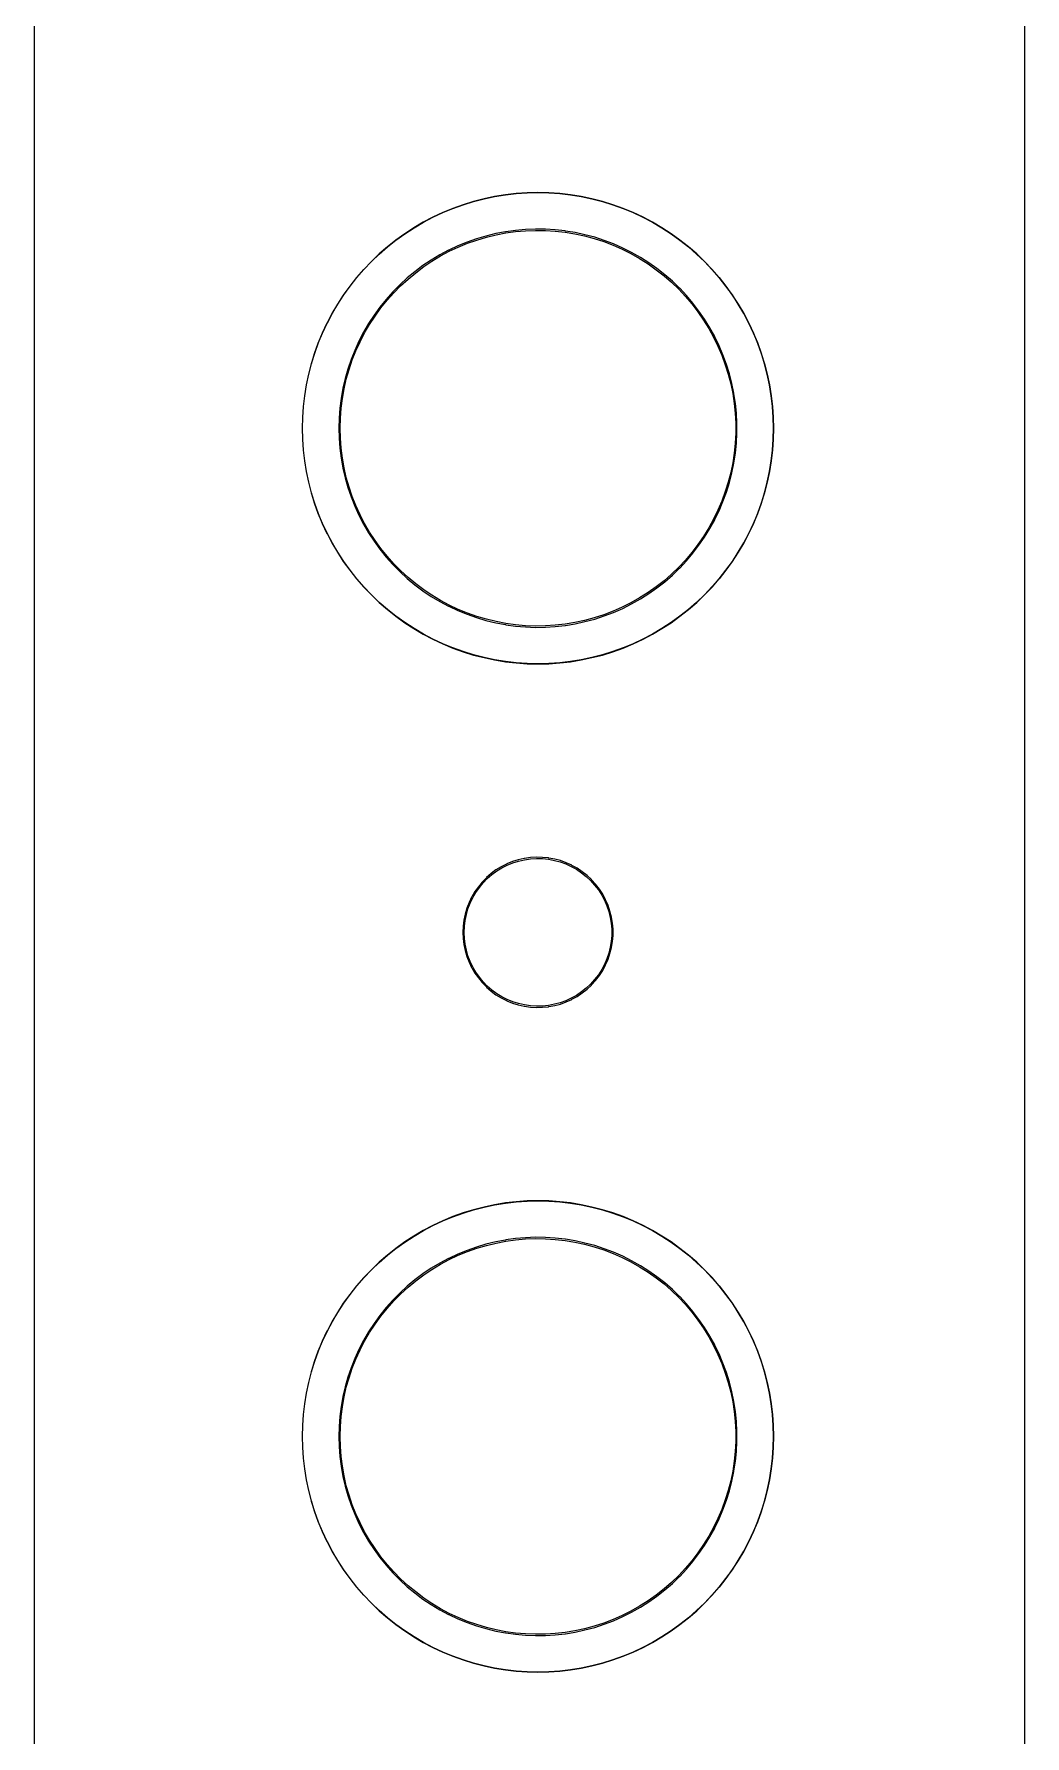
# Model space of a CAD drawing. Extents: x 1 to 21, y 9 to 138.
# Drawn here: x 1.27 to 21.25, y 67.56 to 101.86 of the extents above; entities that cross this region are included whole.
import ezdxf

# ---------------------------------------------------------------- set-up
doc = ezdxf.new("R2010")
doc.units = 0

msp = doc.modelspace()

# ---------------------------------------------------------------- linework, layer by layer
at = {"color": 5, "true_color": 0x0000ff}
msp.add_polyline3d([(21.24964, 9.25322, 0), (21.24964, 137.75436, 0), (1.27, 137.75436, 0), (1.27, 9.25322, 0), (21.24964, 9.25322, 0)], close=True, dxfattribs=at)
at = {"color": 34, "true_color": 0x008000}
for points in [[(1.27, 9.25322, 0), (21.24964, 9.25322, 0), (21.24964, 137.75436, 0), (1.27, 137.75436, 0), (1.27, 9.25322, 0)], [(11.21156, 98.65995, 0), (10.99058, 98.64471, 0), (10.77468, 98.61931, 0), (10.77428, 98.61924, 0), (10.55625, 98.58375, 0), (10.55624, 98.58375, 0), (10.55584, 98.58368, 0), (10.34248, 98.53796, 0), (10.12912, 98.48462, 0), (9.92084, 98.41858, 0), (9.71256, 98.34492, 0), (9.5119, 98.2611, 0), (9.31124, 98.16712, 0), (9.31089, 98.16694, 0), (9.11785, 98.06534, 0), (8.92989, 97.95358, 0), (8.74447, 97.8342, 0), (8.56667, 97.70466, 0), (8.39395, 97.57004, 0), (8.22885, 97.42526, 0), (8.07137, 97.27286, 0), (8.07109, 97.27258, 0), (7.91869, 97.1151, 0), (7.77391, 96.95, 0), (7.63929, 96.77728, 0), (7.50975, 96.59948, 0), (7.39037, 96.41406, 0), (7.27861, 96.2261, 0), (7.27843, 96.22575, 0), (7.17701, 96.03306, 0), (7.17683, 96.03271, 0), (7.08285, 95.83205, 0), (6.99903, 95.63139, 0), (6.92537, 95.42311, 0), (6.85933, 95.21483, 0), (6.80599, 95.00147, 0), (6.76027, 94.78811, 0), (6.76021, 94.78772, 0), (6.76021, 94.7877, 0), (6.72471, 94.56967, 0), (6.72465, 94.56928, 0), (6.69924, 94.35338, 0), (6.68401, 94.13239, 0), (6.67893, 93.91395, 0), (6.68401, 93.69552, 0), (6.69924, 93.47453, 0), (6.72465, 93.25864, 0), (6.72471, 93.25824, 0), (6.76027, 93.0398, 0), (6.80599, 92.82644, 0), (6.85933, 92.61308, 0), (6.92537, 92.4048, 0), (6.99903, 92.19652, 0), (7.08285, 91.99586, 0), (7.17683, 91.7952, 0), (7.17701, 91.79485, 0), (7.27861, 91.60181, 0), (7.39037, 91.41385, 0), (7.50975, 91.22843, 0), (7.63929, 91.05063, 0), (7.77391, 90.87791, 0), (7.91869, 90.71281, 0), (8.07109, 90.55533, 0), (8.07137, 90.55505, 0), (8.22885, 90.40265, 0), (8.39395, 90.25787, 0), (8.56667, 90.12325, 0), (8.74447, 89.99371, 0), (8.92989, 89.87433, 0), (9.11785, 89.76257, 0), (9.31089, 89.66097, 0), (9.31124, 89.66079, 0), (9.5119, 89.56681, 0), (9.71256, 89.48299, 0), (9.92084, 89.40933, 0), (10.12912, 89.34329, 0), (10.34248, 89.28995, 0), (10.55584, 89.24423, 0), (10.55624, 89.24416, 0), (10.55625, 89.24416, 0), (10.77428, 89.20867, 0), (10.77468, 89.20861, 0), (10.99058, 89.1832, 0), (11.21156, 89.16797, 0), (11.43, 89.16288, 0), (11.64844, 89.16797, 0), (11.86942, 89.1832, 0), (12.08532, 89.20861, 0), (12.08571, 89.20867, 0), (12.30374, 89.24416, 0), (12.30375, 89.24416, 0), (12.30415, 89.24423, 0), (12.51751, 89.28995, 0), (12.73087, 89.34329, 0), (12.93915, 89.40933, 0), (13.14743, 89.48299, 0), (13.34809, 89.56681, 0), (13.54875, 89.66079, 0), (13.5491, 89.66097, 0), (13.74214, 89.76257, 0), (13.9301, 89.87433, 0), (14.11552, 89.99371, 0), (14.29332, 90.12325, 0), (14.46604, 90.25787, 0), (14.63114, 90.40265, 0), (14.78862, 90.55505, 0), (14.7889, 90.55533, 0), (14.9413, 90.71281, 0), (15.08608, 90.87791, 0), (15.2207, 91.05063, 0), (15.35024, 91.22843, 0), (15.46962, 91.41385, 0), (15.58138, 91.60181, 0), (15.68298, 91.79485, 0), (15.68316, 91.7952, 0), (15.77714, 91.99586, 0), (15.86096, 92.19652, 0), (15.93462, 92.4048, 0), (16.00066, 92.61308, 0), (16.05399, 92.82644, 0), (16.09972, 93.0398, 0), (16.09978, 93.04019, 0), (16.09978, 93.04021, 0), (16.13528, 93.25824, 0), (16.13535, 93.25864, 0), (16.16075, 93.47453, 0), (16.17598, 93.69552, 0), (16.18106, 93.91395, 0), (16.17598, 94.13239, 0), (16.16075, 94.35338, 0), (16.13535, 94.56928, 0), (16.13528, 94.56967, 0), (16.09978, 94.7877, 0), (16.09978, 94.78772, 0), (16.09972, 94.78811, 0), (16.05407, 95.00108, 0), (16.05399, 95.00147, 0), (16.00066, 95.21483, 0), (15.93462, 95.42311, 0), (15.86096, 95.63139, 0), (15.77714, 95.83205, 0), (15.68316, 96.03271, 0), (15.68298, 96.03306, 0), (15.58156, 96.22575, 0), (15.58138, 96.2261, 0), (15.46962, 96.41406, 0), (15.35024, 96.59948, 0), (15.2207, 96.77728, 0), (15.08608, 96.95, 0), (14.9413, 97.1151, 0), (14.7889, 97.27258, 0), (14.78862, 97.27286, 0), (14.63114, 97.42526, 0), (14.46604, 97.57004, 0), (14.29332, 97.70466, 0), (14.11552, 97.8342, 0), (13.9301, 97.95358, 0), (13.74214, 98.06534, 0), (13.5491, 98.16694, 0), (13.54875, 98.16712, 0), (13.34809, 98.2611, 0), (13.14743, 98.34492, 0), (12.93915, 98.41858, 0), (12.73087, 98.48462, 0), (12.51751, 98.53796, 0), (12.30415, 98.58368, 0), (12.30375, 98.58375, 0), (12.30374, 98.58375, 0), (12.08571, 98.61924, 0), (12.08532, 98.61931, 0), (11.86942, 98.64471, 0), (11.64844, 98.65995, 0), (11.43, 98.66503, 0), (11.21156, 98.65995, 0)], [(11.86942, 89.18575, 0), (11.64844, 89.17051, 0), (11.43, 89.16543, 0), (11.21156, 89.17051, 0), (10.99058, 89.18575, 0), (10.77468, 89.21115, 0), (10.77466, 89.21115, 0), (10.55663, 89.24664, 0), (10.34327, 89.29236, 0), (10.12991, 89.3457, 0), (9.92163, 89.41174, 0), (9.71335, 89.4854, 0), (9.51268, 89.56922, 0), (9.31203, 89.6632, 0), (9.11933, 89.76462, 0), (8.93138, 89.87638, 0), (8.74596, 89.99576, 0), (8.56816, 90.1253, 0), (8.39544, 90.25992, 0), (8.23034, 90.4047, 0), (8.073, 90.55696, 0), (7.92074, 90.7143, 0), (7.77596, 90.8794, 0), (7.64134, 91.05212, 0), (7.5118, 91.22992, 0), (7.39242, 91.41534, 0), (7.28066, 91.6033, 0), (7.17924, 91.79599, 0), (7.08526, 91.99665, 0), (7.00144, 92.19731, 0), (6.92778, 92.40559, 0), (6.86174, 92.61387, 0), (6.8084, 92.82723, 0), (6.76268, 93.04059, 0), (6.72718, 93.25864, 0), (6.70178, 93.47453, 0), (6.68655, 93.69552, 0), (6.68147, 93.91395, 0), (6.68655, 94.13239, 0), (6.70178, 94.35338, 0), (6.72717, 94.56917, 0), (6.76268, 94.78732, 0), (6.8084, 95.00068, 0), (6.86174, 95.21404, 0), (6.92778, 95.42232, 0), (7.00144, 95.6306, 0), (7.08526, 95.83126, 0), (7.17921, 96.03185, 0), (7.28066, 96.22461, 0), (7.39242, 96.41257, 0), (7.5118, 96.59799, 0), (7.64134, 96.77579, 0), (7.77596, 96.94851, 0), (7.92074, 97.11361, 0), (8.073, 97.27095, 0), (8.23034, 97.42321, 0), (8.39544, 97.56799, 0), (8.56816, 97.70261, 0), (8.74596, 97.83215, 0), (8.93138, 97.95153, 0), (9.11933, 98.06329, 0), (9.31203, 98.16471, 0), (9.51268, 98.25869, 0), (9.71335, 98.34251, 0), (9.92163, 98.41617, 0), (10.12991, 98.48221, 0), (10.34327, 98.53555, 0), (10.55663, 98.58127, 0), (10.77466, 98.61676, 0), (10.77468, 98.61676, 0), (10.99058, 98.64217, 0), (11.21156, 98.6574, 0), (11.43, 98.66249, 0), (11.64844, 98.6574, 0), (11.86942, 98.64217, 0), (12.08532, 98.61676, 0), (12.08533, 98.61676, 0), (12.30336, 98.58127, 0), (12.51672, 98.53555, 0), (12.73008, 98.48221, 0), (12.93836, 98.41617, 0), (13.14664, 98.34251, 0), (13.3473, 98.25869, 0), (13.54789, 98.16474, 0), (13.74065, 98.06329, 0), (13.92861, 97.95153, 0), (14.11403, 97.83215, 0), (14.29183, 97.70261, 0), (14.46455, 97.56799, 0), (14.62965, 97.42321, 0), (14.78699, 97.27095, 0), (14.93925, 97.11361, 0), (15.08403, 96.94851, 0), (15.21865, 96.77579, 0), (15.34819, 96.59799, 0), (15.46757, 96.41257, 0), (15.57933, 96.22461, 0), (15.68078, 96.03185, 0), (15.77473, 95.83126, 0), (15.85855, 95.6306, 0), (15.93221, 95.42232, 0), (15.99825, 95.21404, 0), (16.05159, 95.00068, 0), (16.09731, 94.78732, 0), (16.1328, 94.56928, 0), (16.1582, 94.35338, 0), (16.17345, 94.13239, 0), (16.17852, 93.91395, 0), (16.17345, 93.69552, 0), (16.1582, 93.47453, 0), (16.1328, 93.25864, 0), (16.1328, 93.25862, 0), (16.09731, 93.04059, 0), (16.05159, 92.82723, 0), (15.99825, 92.61387, 0), (15.93221, 92.40559, 0), (15.85855, 92.19731, 0), (15.77473, 91.99665, 0), (15.68075, 91.79599, 0), (15.57933, 91.6033, 0), (15.46757, 91.41534, 0), (15.34819, 91.22992, 0), (15.21865, 91.05212, 0), (15.08403, 90.8794, 0), (14.93925, 90.7143, 0), (14.78699, 90.55696, 0), (14.62965, 90.4047, 0), (14.46455, 90.25992, 0), (14.29183, 90.1253, 0), (14.11403, 89.99576, 0), (13.92861, 89.87638, 0), (13.74065, 89.76462, 0), (13.54789, 89.66317, 0), (13.3473, 89.56922, 0), (13.14664, 89.4854, 0), (12.93836, 89.41174, 0), (12.73008, 89.3457, 0), (12.51672, 89.29236, 0), (12.30336, 89.24664, 0), (12.08533, 89.21115, 0), (12.08532, 89.21115, 0), (11.86942, 89.18575, 0)], [(11.17854, 97.91953, 0), (10.97788, 97.90175, 0), (10.77976, 97.87381, 0), (10.77583, 97.87319, 0), (10.57771, 97.83509, 0), (10.38213, 97.78683, 0), (10.18909, 97.73095, 0), (10.00113, 97.66491, 0), (9.81317, 97.58871, 0), (9.63283, 97.50235, 0), (9.62928, 97.50055, 0), (9.45149, 97.40657, 0), (9.27877, 97.30243, 0), (9.11112, 97.19067, 0), (8.95111, 97.06875, 0), (8.79617, 96.94175, 0), (8.64631, 96.80459, 0), (8.6435, 96.80178, 0), (8.5038, 96.65954, 0), (8.36918, 96.50968, 0), (8.24217, 96.3522, 0), (8.12534, 96.18964, 0), (8.01612, 96.022, 0), (7.91452, 95.84928, 0), (7.82054, 95.66894, 0), (7.81874, 95.6654, 0), (7.73746, 95.48252, 0), (7.66126, 95.2971, 0), (7.59776, 95.1066, 0), (7.54188, 94.91356, 0), (7.4987, 94.71798, 0), (7.46314, 94.51986, 0), (7.46252, 94.51593, 0), (7.43712, 94.31528, 0), (7.42188, 94.11461, 0), (7.41679, 93.91395, 0), (7.42188, 93.71329, 0), (7.43712, 93.51263, 0), (7.46252, 93.31198, 0), (7.46314, 93.30805, 0), (7.4987, 93.10993, 0), (7.54188, 92.91435, 0), (7.59776, 92.72131, 0), (7.66126, 92.53081, 0), (7.73746, 92.34539, 0), (7.81874, 92.16251, 0), (7.82054, 92.15897, 0), (7.91452, 91.97863, 0), (8.01612, 91.80591, 0), (8.12534, 91.63827, 0), (8.24217, 91.47571, 0), (8.36918, 91.31823, 0), (8.5038, 91.16837, 0), (8.6435, 91.02613, 0), (8.64631, 91.02332, 0), (8.79617, 90.88616, 0), (8.95111, 90.75916, 0), (9.11112, 90.63724, 0), (9.27877, 90.52548, 0), (9.45149, 90.42134, 0), (9.62928, 90.32736, 0), (9.63283, 90.32556, 0), (9.81317, 90.2392, 0), (10.00113, 90.163, 0), (10.18909, 90.09696, 0), (10.38213, 90.04108, 0), (10.57771, 89.99282, 0), (10.77583, 89.95472, 0), (10.77976, 89.9541, 0), (10.97788, 89.92616, 0), (11.17854, 89.90838, 0), (11.3792, 89.90076, 0), (11.57986, 89.9033, 0), (11.78052, 89.916, 0), (11.98118, 89.93886, 0), (11.9851, 89.93948, 0), (12.18322, 89.9725, 0), (12.3788, 90.01568, 0), (12.57438, 90.06648, 0), (12.76488, 90.12998, 0), (12.95284, 90.2011, 0), (13.13826, 90.28238, 0), (13.31606, 90.37128, 0), (13.3196, 90.37308, 0), (13.49486, 90.47214, 0), (13.66504, 90.58136, 0), (13.83014, 90.6982, 0), (13.98762, 90.82012, 0), (14.14002, 90.9522, 0), (14.2848, 91.0919, 0), (14.28761, 91.09471, 0), (14.42477, 91.24203, 0), (14.55431, 91.39443, 0), (14.67623, 91.55445, 0), (14.79053, 91.71955, 0), (14.89721, 91.89227, 0), (14.99373, 92.06753, 0), (14.99553, 92.07107, 0), (15.08189, 92.25141, 0), (15.16063, 92.43683, 0), (15.23175, 92.62733, 0), (15.29017, 92.81783, 0), (15.34097, 93.01341, 0), (15.38161, 93.20899, 0), (15.38224, 93.21292, 0), (15.41271, 93.41358, 0), (15.43303, 93.6117, 0), (15.4432, 93.81236, 0), (15.4432, 94.01556, 0), (15.43303, 94.21622, 0), (15.41271, 94.41434, 0), (15.38224, 94.615, 0), (15.38161, 94.61892, 0), (15.34097, 94.8145, 0), (15.29017, 95.01008, 0), (15.23175, 95.20058, 0), (15.16063, 95.39108, 0), (15.08189, 95.5765, 0), (14.99553, 95.75684, 0), (14.99373, 95.76038, 0), (14.89721, 95.93564, 0), (14.79053, 96.10836, 0), (14.67623, 96.27346, 0), (14.55431, 96.43348, 0), (14.42477, 96.58588, 0), (14.28761, 96.7332, 0), (14.2848, 96.73601, 0), (14.14002, 96.87571, 0), (13.98762, 97.00779, 0), (13.83014, 97.12971, 0), (13.66504, 97.24655, 0), (13.49486, 97.35577, 0), (13.3196, 97.45483, 0), (13.31606, 97.45663, 0), (13.13826, 97.54553, 0), (12.95284, 97.62681, 0), (12.76488, 97.69793, 0), (12.57438, 97.76143, 0), (12.3788, 97.81223, 0), (12.18322, 97.85541, 0), (11.9851, 97.88843, 0), (11.98118, 97.88906, 0), (11.78052, 97.91191, 0), (11.57986, 97.92461, 0), (11.3792, 97.92716, 0), (11.17854, 97.91953, 0)], [(11.78052, 89.9414, 0), (11.57986, 89.9287, 0), (11.3792, 89.92615, 0), (11.17854, 89.93377, 0), (10.97788, 89.95156, 0), (10.78237, 89.97912, 0), (10.58556, 90.01697, 0), (10.38998, 90.06523, 0), (10.19694, 90.12111, 0), (10.00897, 90.18715, 0), (9.82102, 90.26335, 0), (9.64211, 90.34903, 0), (9.46641, 90.44189, 0), (9.29369, 90.54603, 0), (9.12606, 90.65779, 0), (8.96604, 90.77971, 0), (8.8111, 90.90671, 0), (8.66182, 91.04333, 0), (8.52435, 91.1833, 0), (8.38973, 91.33316, 0), (8.26273, 91.49064, 0), (8.14589, 91.6532, 0), (8.03667, 91.82084, 0), (7.93507, 91.99356, 0), (7.84263, 92.17094, 0), (7.76161, 92.35324, 0), (7.68541, 92.53866, 0), (7.62191, 92.72916, 0), (7.56603, 92.9222, 0), (7.52285, 93.11778, 0), (7.48771, 93.31356, 0), (7.46252, 93.51263, 0), (7.44728, 93.71329, 0), (7.44219, 93.91395, 0), (7.44728, 94.11461, 0), (7.46252, 94.31528, 0), (7.48771, 94.51435, 0), (7.52285, 94.71013, 0), (7.56603, 94.90571, 0), (7.62191, 95.09875, 0), (7.68541, 95.28925, 0), (7.76161, 95.47467, 0), (7.84263, 95.65697, 0), (7.93507, 95.83435, 0), (8.03667, 96.00707, 0), (8.14589, 96.17471, 0), (8.26273, 96.33727, 0), (8.38973, 96.49475, 0), (8.52435, 96.64461, 0), (8.66182, 96.78458, 0), (8.8111, 96.9212, 0), (8.96604, 97.0482, 0), (9.12606, 97.17012, 0), (9.29369, 97.28188, 0), (9.46641, 97.38602, 0), (9.64211, 97.47888, 0), (9.82102, 97.56456, 0), (10.00897, 97.64076, 0), (10.19694, 97.7068, 0), (10.38998, 97.76268, 0), (10.58556, 97.81094, 0), (10.78218, 97.84875, 0), (10.97788, 97.87636, 0), (11.17854, 97.89414, 0), (11.3792, 97.90176, 0), (11.57986, 97.89922, 0), (11.78052, 97.88651, 0), (11.98052, 97.86374, 0), (12.17537, 97.83126, 0), (12.37095, 97.78808, 0), (12.56653, 97.73728, 0), (12.75703, 97.67378, 0), (12.94499, 97.60266, 0), (13.13041, 97.52138, 0), (13.30513, 97.43402, 0), (13.47993, 97.33522, 0), (13.65011, 97.226, 0), (13.81521, 97.10916, 0), (13.97269, 96.98724, 0), (14.12509, 96.85516, 0), (14.26796, 96.7173, 0), (14.40422, 96.57095, 0), (14.53376, 96.41855, 0), (14.65568, 96.25853, 0), (14.76998, 96.09343, 0), (14.87666, 95.92071, 0), (14.97238, 95.74691, 0), (15.05774, 95.56865, 0), (15.13648, 95.38323, 0), (15.2076, 95.19273, 0), (15.26602, 95.00223, 0), (15.31682, 94.80665, 0), (15.35734, 94.61166, 0), (15.38731, 94.41434, 0), (15.40763, 94.21622, 0), (15.4178, 94.01556, 0), (15.4178, 93.81236, 0), (15.40763, 93.6117, 0), (15.38731, 93.41358, 0), (15.35733, 93.21622, 0), (15.31682, 93.02126, 0), (15.26602, 92.82568, 0), (15.2076, 92.63518, 0), (15.13648, 92.44468, 0), (15.05774, 92.25926, 0), (14.97238, 92.081, 0), (14.87666, 91.9072, 0), (14.76998, 91.73448, 0), (14.65568, 91.56938, 0), (14.53376, 91.40936, 0), (14.40422, 91.25696, 0), (14.26796, 91.11061, 0), (14.12509, 90.97275, 0), (13.97269, 90.84067, 0), (13.81521, 90.71875, 0), (13.65011, 90.60191, 0), (13.47993, 90.49269, 0), (13.30513, 90.39389, 0), (13.13041, 90.30653, 0), (12.94499, 90.22525, 0), (12.75703, 90.15413, 0), (12.56653, 90.09063, 0), (12.37095, 90.03983, 0), (12.17537, 89.99665, 0), (11.98052, 89.96417, 0), (11.78052, 89.9414, 0)], [(11.2776, 85.26018, 0), (11.15567, 85.24239, 0), (11.15175, 85.24177, 0), (11.03237, 85.21383, 0), (10.91553, 85.17827, 0), (10.80123, 85.13255, 0), (10.79769, 85.13075, 0), (10.68847, 85.07487, 0), (10.58433, 85.01137, 0), (10.48781, 84.93771, 0), (10.39383, 84.85643, 0), (10.39101, 84.85362, 0), (10.391, 84.8536, 0), (10.30466, 84.76726, 0), (10.22846, 84.67328, 0), (10.15734, 84.57422, 0), (10.09384, 84.46754, 0), (10.09204, 84.464, 0), (10.04124, 84.35224, 0), (9.99552, 84.23794, 0), (9.9625, 84.1211, 0), (9.93709, 84.00172, 0), (9.93648, 83.9978, 0), (9.92123, 83.87587, 0), (9.91616, 83.75395, 0), (9.92123, 83.63204, 0), (9.93648, 83.51011, 0), (9.93709, 83.50619, 0), (9.9625, 83.38681, 0), (9.99552, 83.26997, 0), (10.04124, 83.15567, 0), (10.09204, 83.04391, 0), (10.09384, 83.04037, 0), (10.15734, 82.93369, 0), (10.22846, 82.83463, 0), (10.30466, 82.74065, 0), (10.391, 82.65431, 0), (10.39101, 82.65429, 0), (10.39383, 82.65148, 0), (10.48781, 82.5702, 0), (10.58433, 82.49654, 0), (10.68847, 82.43304, 0), (10.79769, 82.37716, 0), (10.80123, 82.37536, 0), (10.91553, 82.32964, 0), (11.03237, 82.29407, 0), (11.15175, 82.26613, 0), (11.15567, 82.26551, 0), (11.2776, 82.24773, 0), (11.39952, 82.24012, 0), (11.52144, 82.24266, 0), (11.64336, 82.25536, 0), (11.64728, 82.25597, 0), (11.7692, 82.27884, 0), (11.88604, 82.30932, 0), (12.00034, 82.3525, 0), (12.1121, 82.4033, 0), (12.11564, 82.4051, 0), (12.22232, 82.46352, 0), (12.32392, 82.5321, 0), (12.42044, 82.6083, 0), (12.50934, 82.69212, 0), (12.51215, 82.69493, 0), (12.59343, 82.78637, 0), (12.66963, 82.88289, 0), (12.73567, 82.98703, 0), (12.79155, 83.09625, 0), (12.79335, 83.09979, 0), (12.84415, 83.21155, 0), (12.88225, 83.32585, 0), (12.91273, 83.44522, 0), (12.93305, 83.56715, 0), (12.93368, 83.57107, 0), (12.94384, 83.693, 0), (12.94384, 83.81491, 0), (12.93368, 83.93684, 0), (12.93305, 83.94076, 0), (12.91273, 84.06268, 0), (12.88225, 84.18206, 0), (12.84415, 84.29636, 0), (12.79335, 84.40812, 0), (12.79155, 84.41166, 0), (12.73567, 84.52088, 0), (12.66963, 84.62502, 0), (12.59343, 84.72154, 0), (12.51215, 84.81298, 0), (12.50934, 84.81579, 0), (12.42044, 84.89961, 0), (12.32392, 84.97581, 0), (12.22232, 85.04439, 0), (12.11564, 85.10281, 0), (12.1121, 85.10461, 0), (12.00034, 85.15541, 0), (11.88604, 85.19859, 0), (11.7692, 85.22907, 0), (11.64728, 85.25193, 0), (11.64336, 85.25255, 0), (11.52144, 85.26525, 0), (11.39952, 85.2678, 0), (11.2776, 85.26018, 0)], [(11.64196, 82.2806, 0), (11.52144, 82.26805, 0), (11.39952, 82.26551, 0), (11.2776, 82.27312, 0), (11.15907, 82.29041, 0), (11.04022, 82.31823, 0), (10.92338, 82.35379, 0), (10.80918, 82.39947, 0), (10.7034, 82.45359, 0), (10.59926, 82.51709, 0), (10.50274, 82.59075, 0), (10.40875, 82.67203, 0), (10.32517, 82.75562, 0), (10.24901, 82.84956, 0), (10.17789, 82.94862, 0), (10.1152, 83.05394, 0), (10.06539, 83.16352, 0), (10.01967, 83.27782, 0), (9.98664, 83.39466, 0), (9.96159, 83.51243, 0), (9.94664, 83.63204, 0), (9.94156, 83.75395, 0), (9.94664, 83.87587, 0), (9.96159, 83.99545, 0), (9.98664, 84.11325, 0), (10.01967, 84.23009, 0), (10.06539, 84.34439, 0), (10.1152, 84.45397, 0), (10.17789, 84.55929, 0), (10.24901, 84.65835, 0), (10.32521, 84.75233, 0), (10.40875, 84.83588, 0), (10.50274, 84.91716, 0), (10.59926, 84.99082, 0), (10.7034, 85.05432, 0), (10.80918, 85.10844, 0), (10.92338, 85.15412, 0), (11.04022, 85.18968, 0), (11.15907, 85.2175, 0), (11.2776, 85.23478, 0), (11.39952, 85.2424, 0), (11.52144, 85.23986, 0), (11.64196, 85.22731, 0), (11.76135, 85.20492, 0), (11.87819, 85.17444, 0), (11.99249, 85.13126, 0), (12.10276, 85.08114, 0), (12.20739, 85.02384, 0), (12.30899, 84.95526, 0), (12.40551, 84.87906, 0), (12.49248, 84.79706, 0), (12.57288, 84.70661, 0), (12.64908, 84.61009, 0), (12.71512, 84.50595, 0), (12.76929, 84.40007, 0), (12.82, 84.28851, 0), (12.8581, 84.17421, 0), (12.88858, 84.05483, 0), (12.90831, 83.93642, 0), (12.91843, 83.81491, 0), (12.91843, 83.693, 0), (12.90831, 83.57149, 0), (12.88858, 83.45308, 0), (12.8581, 83.33369, 0), (12.82, 83.21939, 0), (12.76929, 83.10784, 0), (12.71512, 83.00196, 0), (12.64908, 82.89782, 0), (12.57288, 82.8013, 0), (12.49248, 82.71085, 0), (12.40551, 82.62885, 0), (12.30899, 82.55265, 0), (12.20739, 82.48407, 0), (12.10266, 82.42672, 0), (11.99249, 82.37665, 0), (11.87819, 82.33347, 0), (11.76135, 82.30298, 0), (11.64196, 82.2806, 0)], [(11.21156, 78.33995, 0), (10.99058, 78.32471, 0), (10.77468, 78.2993, 0), (10.77428, 78.29924, 0), (10.55625, 78.26375, 0), (10.55624, 78.26375, 0), (10.55584, 78.26367, 0), (10.34248, 78.21796, 0), (10.12912, 78.16462, 0), (9.92084, 78.09858, 0), (9.71256, 78.02491, 0), (9.5119, 77.9411, 0), (9.31124, 77.84712, 0), (9.31089, 77.84694, 0), (9.11785, 77.74534, 0), (8.92989, 77.63357, 0), (8.74447, 77.5142, 0), (8.56667, 77.38466, 0), (8.39395, 77.25004, 0), (8.22885, 77.10526, 0), (8.07137, 76.95286, 0), (8.07109, 76.95258, 0), (7.91869, 76.7951, 0), (7.77391, 76.63, 0), (7.63929, 76.45728, 0), (7.50975, 76.27948, 0), (7.39037, 76.09406, 0), (7.27861, 75.90609, 0), (7.27843, 75.90575, 0), (7.17701, 75.71306, 0), (7.17683, 75.71271, 0), (7.08285, 75.51205, 0), (6.99903, 75.31139, 0), (6.92537, 75.10311, 0), (6.85933, 74.89483, 0), (6.80599, 74.68147, 0), (6.76027, 74.46811, 0), (6.76021, 74.46772, 0), (6.76021, 74.46769, 0), (6.72471, 74.24966, 0), (6.72465, 74.24928, 0), (6.69924, 74.03337, 0), (6.68401, 73.8124, 0), (6.67893, 73.59396, 0), (6.68401, 73.37551, 0), (6.69924, 73.15454, 0), (6.72465, 72.93863, 0), (6.72471, 72.93823, 0), (6.76027, 72.7198, 0), (6.80599, 72.50644, 0), (6.85933, 72.29308, 0), (6.92537, 72.0848, 0), (6.99903, 71.87652, 0), (7.08285, 71.67586, 0), (7.17683, 71.4752, 0), (7.17701, 71.47485, 0), (7.27861, 71.2818, 0), (7.39037, 71.09385, 0), (7.50975, 70.90843, 0), (7.63929, 70.73063, 0), (7.77391, 70.55791, 0), (7.91869, 70.39281, 0), (7.91897, 70.39252, 0), (8.07109, 70.23533, 0), (8.07137, 70.23505, 0), (8.22885, 70.08265, 0), (8.39395, 69.93787, 0), (8.56667, 69.80325, 0), (8.74447, 69.67371, 0), (8.92989, 69.55432, 0), (9.11785, 69.44257, 0), (9.31089, 69.34097, 0), (9.31124, 69.34079, 0), (9.5119, 69.24681, 0), (9.71256, 69.16298, 0), (9.92084, 69.08933, 0), (10.12912, 69.02329, 0), (10.34248, 68.96995, 0), (10.55584, 68.92422, 0), (10.55624, 68.92416, 0), (10.55625, 68.92416, 0), (10.77428, 68.88867, 0), (10.77468, 68.88861, 0), (10.99058, 68.8632, 0), (11.21156, 68.84796, 0), (11.43, 68.84287, 0), (11.64844, 68.84796, 0), (11.86942, 68.8632, 0), (12.08532, 68.88861, 0), (12.08571, 68.88867, 0), (12.30374, 68.92416, 0), (12.30375, 68.92416, 0), (12.30415, 68.92422, 0), (12.51751, 68.96995, 0), (12.73087, 69.02329, 0), (12.93915, 69.08933, 0), (13.14743, 69.16298, 0), (13.34809, 69.24681, 0), (13.54875, 69.34079, 0), (13.5491, 69.34097, 0), (13.74214, 69.44257, 0), (13.9301, 69.55432, 0), (14.11552, 69.67371, 0), (14.29332, 69.80325, 0), (14.46604, 69.93787, 0), (14.63114, 70.08265, 0), (14.78862, 70.23505, 0), (14.7889, 70.23533, 0), (14.94102, 70.39252, 0), (14.9413, 70.39281, 0), (15.08608, 70.55791, 0), (15.2207, 70.73063, 0), (15.35024, 70.90843, 0), (15.46962, 71.09385, 0), (15.58138, 71.2818, 0), (15.68298, 71.47485, 0), (15.68316, 71.4752, 0), (15.77714, 71.67586, 0), (15.86096, 71.87652, 0), (15.93462, 72.0848, 0), (16.00066, 72.29308, 0), (16.05399, 72.50644, 0), (16.09972, 72.7198, 0), (16.09978, 72.72019, 0), (16.09978, 72.7202, 0), (16.13528, 72.93823, 0), (16.13535, 72.93863, 0), (16.16075, 73.15454, 0), (16.17598, 73.37551, 0), (16.18106, 73.59396, 0), (16.17598, 73.8124, 0), (16.16075, 74.03337, 0), (16.13535, 74.24928, 0), (16.13528, 74.24966, 0), (16.09978, 74.46769, 0), (16.09978, 74.46772, 0), (16.09972, 74.46811, 0), (16.05399, 74.68147, 0), (16.00066, 74.89483, 0), (15.93462, 75.10311, 0), (15.86096, 75.31139, 0), (15.77714, 75.51205, 0), (15.68316, 75.71271, 0), (15.68298, 75.71306, 0), (15.58156, 75.90575, 0), (15.58138, 75.90609, 0), (15.46962, 76.09406, 0), (15.35024, 76.27948, 0), (15.2207, 76.45728, 0), (15.08608, 76.63, 0), (14.9413, 76.7951, 0), (14.7889, 76.95258, 0), (14.78862, 76.95286, 0), (14.63114, 77.10526, 0), (14.46604, 77.25004, 0), (14.29332, 77.38466, 0), (14.11552, 77.5142, 0), (13.9301, 77.63357, 0), (13.74214, 77.74534, 0), (13.5491, 77.84694, 0), (13.54875, 77.84712, 0), (13.34809, 77.9411, 0), (13.14743, 78.02491, 0), (12.93915, 78.09858, 0), (12.73087, 78.16462, 0), (12.51751, 78.21796, 0), (12.30415, 78.26367, 0), (12.30375, 78.26375, 0), (12.30374, 78.26375, 0), (12.08571, 78.29924, 0), (12.08532, 78.2993, 0), (11.86942, 78.32471, 0), (11.64844, 78.33995, 0), (11.43, 78.34502, 0), (11.21156, 78.33995, 0)], [(11.86942, 68.86574, 0), (11.64844, 68.85051, 0), (11.43, 68.84542, 0), (11.21156, 68.85051, 0), (10.99058, 68.86574, 0), (10.77468, 68.89115, 0), (10.77466, 68.89115, 0), (10.55663, 68.92664, 0), (10.34327, 68.97235, 0), (10.12991, 69.0257, 0), (9.92163, 69.09174, 0), (9.71335, 69.1654, 0), (9.51268, 69.24921, 0), (9.31203, 69.3432, 0), (9.11933, 69.44462, 0), (8.93138, 69.55638, 0), (8.74596, 69.67576, 0), (8.56816, 69.8053, 0), (8.39544, 69.93992, 0), (8.23034, 70.0847, 0), (8.07286, 70.2371, 0), (7.92074, 70.3943, 0), (7.77596, 70.5594, 0), (7.64134, 70.73211, 0), (7.5118, 70.90992, 0), (7.39242, 71.09533, 0), (7.28066, 71.2833, 0), (7.17924, 71.47599, 0), (7.08526, 71.67664, 0), (7.00144, 71.8773, 0), (6.92778, 72.08559, 0), (6.86174, 72.29387, 0), (6.8084, 72.50723, 0), (6.76268, 72.72059, 0), (6.72717, 72.93874, 0), (6.70178, 73.15454, 0), (6.68655, 73.37551, 0), (6.68147, 73.59396, 0), (6.68655, 73.8124, 0), (6.70178, 74.03337, 0), (6.72717, 74.24917, 0), (6.76268, 74.46732, 0), (6.8084, 74.68067, 0), (6.86174, 74.89404, 0), (6.92778, 75.10232, 0), (7.00144, 75.31059, 0), (7.08526, 75.51125, 0), (7.17916, 75.71176, 0), (7.28066, 75.90461, 0), (7.39242, 76.09256, 0), (7.5118, 76.27799, 0), (7.64134, 76.45578, 0), (7.77596, 76.62851, 0), (7.92074, 76.79361, 0), (8.07314, 76.95108, 0), (8.23034, 77.10321, 0), (8.39544, 77.24799, 0), (8.56816, 77.38261, 0), (8.74596, 77.51215, 0), (8.93138, 77.63153, 0), (9.11933, 77.74329, 0), (9.31203, 77.84471, 0), (9.51268, 77.93868, 0), (9.71335, 78.02251, 0), (9.92163, 78.09617, 0), (10.12991, 78.16221, 0), (10.34327, 78.21554, 0), (10.55663, 78.26127, 0), (10.77466, 78.29676, 0), (10.77468, 78.29676, 0), (10.99058, 78.32217, 0), (11.21156, 78.3374, 0), (11.43, 78.34249, 0), (11.64844, 78.3374, 0), (11.86942, 78.32217, 0), (12.08532, 78.29676, 0), (12.08533, 78.29676, 0), (12.30336, 78.26127, 0), (12.51672, 78.21554, 0), (12.73008, 78.16221, 0), (12.93836, 78.09617, 0), (13.14664, 78.02251, 0), (13.3473, 77.93868, 0), (13.54789, 77.84474, 0), (13.74065, 77.74329, 0), (13.92861, 77.63153, 0), (14.11403, 77.51215, 0), (14.29183, 77.38261, 0), (14.46455, 77.24799, 0), (14.62965, 77.10321, 0), (14.78685, 76.95108, 0), (14.93925, 76.79361, 0), (15.08403, 76.62851, 0), (15.21865, 76.45578, 0), (15.34819, 76.27799, 0), (15.46757, 76.09256, 0), (15.57933, 75.90461, 0), (15.68083, 75.71176, 0), (15.77473, 75.51125, 0), (15.85855, 75.31059, 0), (15.93221, 75.10232, 0), (15.99825, 74.89404, 0), (16.05159, 74.68067, 0), (16.09731, 74.46732, 0), (16.1328, 74.24928, 0), (16.1582, 74.03337, 0), (16.17345, 73.8124, 0), (16.17852, 73.59396, 0), (16.17345, 73.37551, 0), (16.1582, 73.15454, 0), (16.1328, 72.93863, 0), (16.1328, 72.93862, 0), (16.09731, 72.72059, 0), (16.05159, 72.50723, 0), (15.99825, 72.29387, 0), (15.93221, 72.08559, 0), (15.85855, 71.8773, 0), (15.77473, 71.67664, 0), (15.68075, 71.47599, 0), (15.57933, 71.2833, 0), (15.46757, 71.09533, 0), (15.34819, 70.90992, 0), (15.21865, 70.73211, 0), (15.08403, 70.5594, 0), (14.93925, 70.3943, 0), (14.78713, 70.2371, 0), (14.62965, 70.0847, 0), (14.46455, 69.93992, 0), (14.29183, 69.8053, 0), (14.11403, 69.67576, 0), (13.92861, 69.55638, 0), (13.74065, 69.44462, 0), (13.54789, 69.34317, 0), (13.3473, 69.24921, 0), (13.14664, 69.1654, 0), (12.93836, 69.09174, 0), (12.73008, 69.0257, 0), (12.51672, 68.97235, 0), (12.30336, 68.92664, 0), (12.08533, 68.89115, 0), (12.08532, 68.89115, 0), (11.86942, 68.86574, 0)], [(11.17854, 77.59953, 0), (10.97788, 77.58175, 0), (10.77976, 77.55381, 0), (10.77583, 77.55319, 0), (10.57771, 77.51509, 0), (10.38213, 77.46683, 0), (10.18909, 77.41095, 0), (10.00113, 77.34491, 0), (9.81317, 77.26871, 0), (9.63283, 77.18235, 0), (9.62928, 77.18055, 0), (9.45149, 77.08656, 0), (9.27877, 76.98242, 0), (9.11112, 76.87067, 0), (8.95111, 76.74875, 0), (8.79617, 76.62175, 0), (8.64631, 76.48459, 0), (8.6435, 76.48178, 0), (8.5038, 76.33954, 0), (8.36918, 76.18968, 0), (8.24217, 76.0322, 0), (8.12534, 75.86964, 0), (8.01612, 75.702, 0), (7.91452, 75.52928, 0), (7.82054, 75.34894, 0), (7.81874, 75.3454, 0), (7.73746, 75.16252, 0), (7.66126, 74.97709, 0), (7.59776, 74.7866, 0), (7.54188, 74.59356, 0), (7.4987, 74.39798, 0), (7.46314, 74.19986, 0), (7.46252, 74.19593, 0), (7.43712, 73.99527, 0), (7.42188, 73.79461, 0), (7.41679, 73.59396, 0), (7.42188, 73.3933, 0), (7.43712, 73.19264, 0), (7.46252, 72.99198, 0), (7.46314, 72.98805, 0), (7.4987, 72.78993, 0), (7.54188, 72.59435, 0), (7.59776, 72.4013, 0), (7.66126, 72.2108, 0), (7.73746, 72.02539, 0), (7.81874, 71.84251, 0), (7.82054, 71.83897, 0), (7.91452, 71.65863, 0), (8.01612, 71.48591, 0), (8.12534, 71.31827, 0), (8.24217, 71.15571, 0), (8.36918, 70.99823, 0), (8.5038, 70.84837, 0), (8.6435, 70.70613, 0), (8.64631, 70.70332, 0), (8.79617, 70.56616, 0), (8.95111, 70.43916, 0), (9.11112, 70.31724, 0), (9.27877, 70.20547, 0), (9.45149, 70.10133, 0), (9.62928, 70.00736, 0), (9.63283, 70.00556, 0), (9.81317, 69.9192, 0), (10.00113, 69.843, 0), (10.18909, 69.77696, 0), (10.38213, 69.72108, 0), (10.57771, 69.67282, 0), (10.77583, 69.63472, 0), (10.77976, 69.6341, 0), (10.97788, 69.60616, 0), (11.17854, 69.58838, 0), (11.3792, 69.58076, 0), (11.57986, 69.58329, 0), (11.78052, 69.596, 0), (11.98118, 69.61886, 0), (11.9851, 69.61948, 0), (12.18322, 69.6525, 0), (12.3788, 69.69568, 0), (12.57438, 69.74648, 0), (12.76488, 69.80998, 0), (12.95284, 69.8811, 0), (13.13826, 69.96238, 0), (13.31606, 70.05128, 0), (13.3196, 70.05307, 0), (13.49486, 70.15214, 0), (13.66504, 70.26136, 0), (13.83014, 70.3782, 0), (13.98762, 70.50012, 0), (14.14002, 70.6322, 0), (14.2848, 70.7719, 0), (14.28761, 70.77471, 0), (14.42477, 70.92203, 0), (14.55431, 71.07443, 0), (14.67623, 71.23445, 0), (14.79053, 71.39955, 0), (14.89721, 71.57227, 0), (14.99373, 71.74753, 0), (14.99553, 71.75107, 0), (15.08189, 71.93141, 0), (15.16063, 72.11682, 0), (15.23175, 72.30732, 0), (15.29017, 72.49782, 0), (15.34097, 72.69341, 0), (15.38161, 72.88899, 0), (15.38224, 72.89292, 0), (15.41271, 73.09357, 0), (15.43303, 73.29169, 0), (15.4432, 73.49236, 0), (15.4432, 73.69556, 0), (15.43303, 73.89622, 0), (15.41271, 74.09434, 0), (15.38224, 74.29499, 0), (15.38161, 74.29892, 0), (15.34097, 74.4945, 0), (15.29017, 74.69007, 0), (15.23175, 74.88057, 0), (15.16063, 75.07107, 0), (15.08189, 75.2565, 0), (14.99553, 75.43684, 0), (14.99373, 75.44038, 0), (14.89721, 75.61564, 0), (14.79053, 75.78836, 0), (14.67623, 75.95346, 0), (14.55431, 76.11348, 0), (14.42477, 76.26588, 0), (14.28761, 76.4132, 0), (14.2848, 76.41601, 0), (14.14002, 76.55571, 0), (13.98762, 76.68779, 0), (13.83014, 76.80971, 0), (13.66504, 76.92655, 0), (13.49486, 77.03577, 0), (13.3196, 77.13482, 0), (13.31606, 77.13663, 0), (13.13826, 77.22553, 0), (12.95284, 77.30681, 0), (12.76488, 77.37793, 0), (12.57438, 77.44143, 0), (12.3788, 77.49223, 0), (12.18322, 77.53541, 0), (11.9851, 77.56843, 0), (11.98118, 77.56905, 0), (11.78052, 77.59191, 0), (11.57986, 77.60462, 0), (11.3792, 77.60715, 0), (11.17854, 77.59953, 0)], [(11.78052, 69.62139, 0), (11.57986, 69.6087, 0), (11.3792, 69.60615, 0), (11.17854, 69.61377, 0), (10.97788, 69.63155, 0), (10.78218, 69.65915, 0), (10.58556, 69.69696, 0), (10.38998, 69.74523, 0), (10.19694, 69.8011, 0), (10.00897, 69.86714, 0), (9.82102, 69.94334, 0), (9.64231, 70.02892, 0), (9.46641, 70.12188, 0), (9.29369, 70.22602, 0), (9.12606, 70.33779, 0), (8.96604, 70.45971, 0), (8.8111, 70.58671, 0), (8.66173, 70.72341, 0), (8.52435, 70.86329, 0), (8.38973, 71.01316, 0), (8.26273, 71.17064, 0), (8.14589, 71.3332, 0), (8.03667, 71.50084, 0), (7.93507, 71.67355, 0), (7.8426, 71.851, 0), (7.76161, 72.03324, 0), (7.68541, 72.21866, 0), (7.62191, 72.40916, 0), (7.56603, 72.6022, 0), (7.52285, 72.79778, 0), (7.48771, 72.99356, 0), (7.46252, 73.19264, 0), (7.44728, 73.3933, 0), (7.44219, 73.59396, 0), (7.44728, 73.79461, 0), (7.46252, 73.99527, 0), (7.48771, 74.19435, 0), (7.52285, 74.39013, 0), (7.56603, 74.58571, 0), (7.62191, 74.77875, 0), (7.68541, 74.96925, 0), (7.76161, 75.15467, 0), (7.84266, 75.33702, 0), (7.93507, 75.51434, 0), (8.03667, 75.68707, 0), (8.14589, 75.85471, 0), (8.26273, 76.01727, 0), (8.38973, 76.17475, 0), (8.52435, 76.32461, 0), (8.66192, 76.46467, 0), (8.8111, 76.6012, 0), (8.96604, 76.7282, 0), (9.12606, 76.85012, 0), (9.29369, 76.96187, 0), (9.46641, 77.06601, 0), (9.64191, 77.15878, 0), (9.82102, 77.24456, 0), (10.00897, 77.32076, 0), (10.19694, 77.38679, 0), (10.38998, 77.44268, 0), (10.58556, 77.49093, 0), (10.78257, 77.52882, 0), (10.97788, 77.55636, 0), (11.17854, 77.57414, 0), (11.3792, 77.58176, 0), (11.57986, 77.57922, 0), (11.78052, 77.56652, 0), (11.98051, 77.54374, 0), (12.17537, 77.51125, 0), (12.37095, 77.46808, 0), (12.56653, 77.41728, 0), (12.75703, 77.35378, 0), (12.94499, 77.28266, 0), (13.13041, 77.20138, 0), (13.30498, 77.1141, 0), (13.47993, 77.01522, 0), (13.65011, 76.906, 0), (13.81521, 76.78916, 0), (13.97269, 76.66724, 0), (14.12509, 76.53516, 0), (14.26796, 76.3973, 0), (14.40422, 76.25095, 0), (14.53376, 76.09855, 0), (14.65568, 75.93853, 0), (14.76998, 75.77343, 0), (14.87666, 75.60071, 0), (14.97238, 75.42691, 0), (15.05774, 75.24865, 0), (15.13648, 75.06323, 0), (15.2076, 74.87273, 0), (15.26602, 74.68223, 0), (15.31682, 74.48665, 0), (15.35733, 74.29169, 0), (15.38731, 74.09434, 0), (15.40763, 73.89622, 0), (15.4178, 73.69556, 0), (15.4178, 73.49236, 0), (15.40763, 73.29169, 0), (15.38731, 73.09357, 0), (15.35733, 72.89622, 0), (15.31682, 72.70126, 0), (15.26602, 72.50568, 0), (15.2076, 72.31518, 0), (15.13648, 72.12468, 0), (15.05774, 71.93926, 0), (14.97238, 71.761, 0), (14.87666, 71.5872, 0), (14.76998, 71.41448, 0), (14.65568, 71.24938, 0), (14.53376, 71.08936, 0), (14.40422, 70.93696, 0), (14.26796, 70.79061, 0), (14.12509, 70.65275, 0), (13.97269, 70.52067, 0), (13.81521, 70.39875, 0), (13.65011, 70.28191, 0), (13.47993, 70.17269, 0), (13.30528, 70.07397, 0), (13.13041, 69.98653, 0), (12.94499, 69.90524, 0), (12.75703, 69.83413, 0), (12.56653, 69.77063, 0), (12.37095, 69.71983, 0), (12.17537, 69.67664, 0), (11.98052, 69.64417, 0), (11.78052, 69.62139, 0)]]:
    msp.add_polyline3d(points, close=True, dxfattribs=at)

doc.saveas('drawing.dxf')
